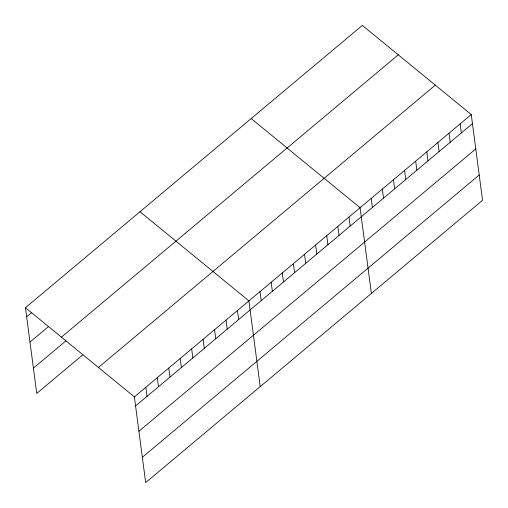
<?xml version="1.0" encoding="UTF-8"?>
<svg xmlns="http://www.w3.org/2000/svg" width="508" height="508" viewBox="0 0 508 508"><rect width="100%" height="100%" fill="white"/><g stroke="black" fill="none" stroke-linecap="round" stroke-linejoin="round"><path stroke-width="0.76" d="M25.457 307.715L362.331 25.4L471.259 114.567L482.543 200.285L145.669 482.6L134.385 396.881L25.457 307.715L36.741 393.433L82.556 355.035M26.645 316.77L31.471 312.725M29.978 342.068L48.666 326.409M61.405 337.141L398.278 54.826M33.407 368.135L65.964 340.855M98.438 367.455L435.312 85.141M134.385 396.881L471.259 114.567M135.579 405.936L472.453 123.622M138.906 431.235L475.78 148.92M142.335 457.302L479.215 174.987M251.162 118.561L360.089 207.734L371.373 293.453M139.992 211.728L248.92 300.895L260.204 386.613M460.14 123.882L461.334 132.937M449.028 133.198L450.215 142.253M437.909 142.519L439.103 151.568M426.79 151.835L427.984 160.89M415.677 161.15L416.865 170.205M404.559 170.466L405.752 179.521M393.44 179.781L394.633 188.836M382.327 189.097L383.515 198.152M371.208 198.412L372.402 207.467M348.971 217.049L350.164 226.104M337.858 226.365L339.052 235.42M326.739 235.68L327.933 244.735M315.62 244.996L316.814 254.051M304.508 254.311L305.695 263.366M293.389 263.627L294.583 272.682M282.27 272.948L283.464 281.997M271.158 282.264L272.345 291.319M260.039 291.579L261.233 300.634M237.471 310.496L238.658 319.545M226.016 320.091L227.203 329.146M214.56 329.692L215.754 338.747M203.105 339.287L204.299 348.342M191.656 348.888L192.843 357.943M180.2 358.489L181.394 367.538M168.745 368.084L169.939 377.139M157.29 377.685L158.483 386.74M145.84 387.28L147.028 396.335"/></g></svg>
